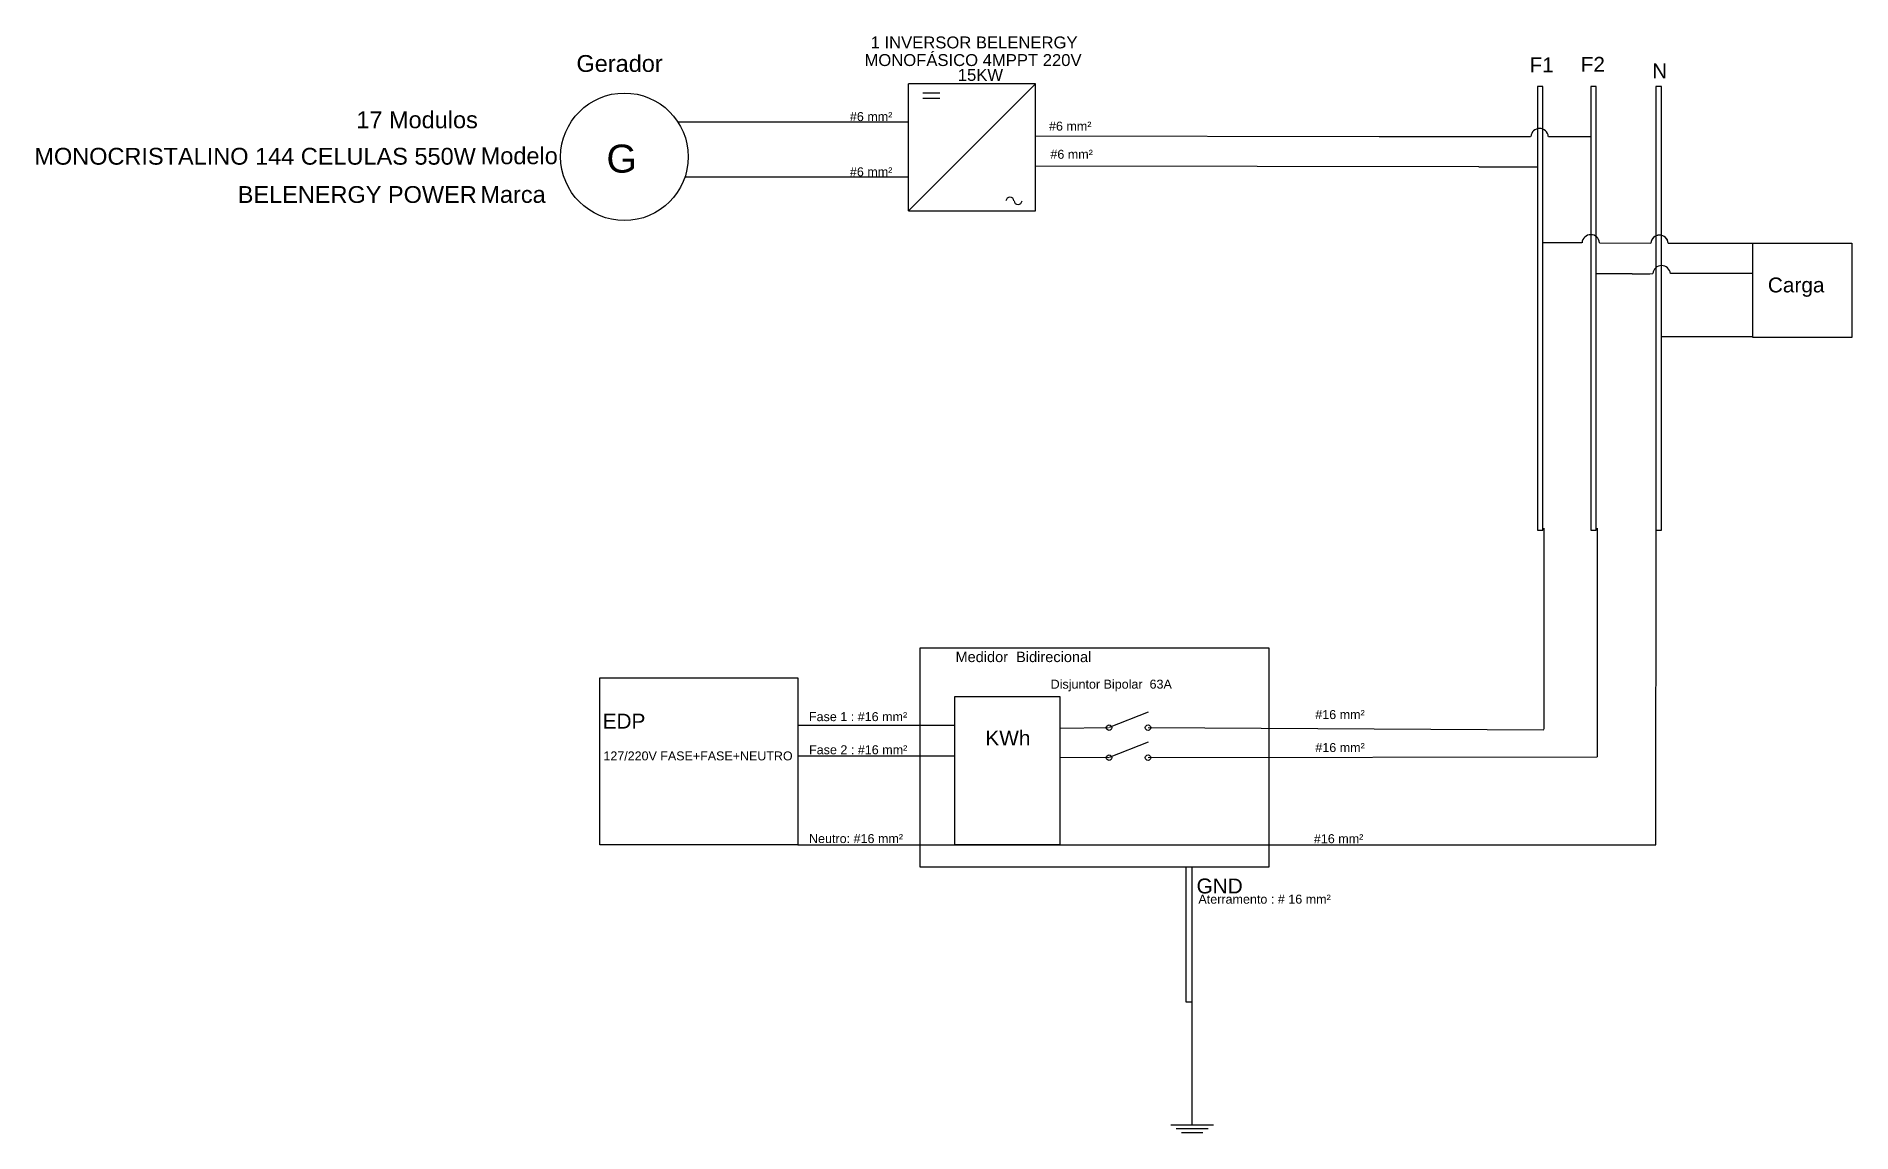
# Model space of a CAD drawing. Header units: millimetres. Extents: x 2307 to 31029, y 992 to 18339.
import ezdxf

# ---------------------------------------------------------------- set-up
doc = ezdxf.new("R2010")
doc.units = ezdxf.units.MM
doc.styles.add('arial', font='arial.ttf')
doc.styles.get("Standard").update_dxf_attribs({"font": 'arial.ttf'})

msp = doc.modelspace()

# ---------------------------------------------------------------- linework, layer by layer
for p, q in [((18117, 17588), (16105, 17588)), ((18117, 17588), (16105, 15580)), ((16105, 15578), (16105, 17588)), ((18117, 15578), (18117, 17588)), ((26060, 17545), (26060, 10525)), ((26144, 17545), (26060, 17545)), ((26144, 10525), (26144, 17545)), ((26903, 17545), (26903, 11644)), ((26987, 17545), (26903, 17545)), ((26903, 17545), (26903, 10525)), ((26987, 17545), (26903, 17545)), ((26987, 11644), (26987, 17545)), ((26987, 10525), (26987, 17545)), ((27933, 17544), (27933, 11643)), ((28018, 17544), (27933, 17544)), ((27933, 17544), (27933, 10524)), ((28018, 17544), (27933, 17544)), ((28018, 11643), (28018, 17544)), ((28018, 10524), (28018, 17544)), ((16333, 17444), (16602, 17444)), ((16333, 17362), (16602, 17362)), ((16105, 16983), (12458, 16983)), ((23552, 16750), (18117, 16760)), ((25947, 16750), (23552, 16750)), ((26230, 16754), (26903, 16754)), ((16105, 16108), (12567, 16108)), ((25131, 16272), (18117, 16283)), ((25131, 16272), (26059, 16272)), ((16105, 15578), (18117, 15578)), ((26760, 15073), (26144, 15073)), ((27040, 15073), (27850, 15064)), ((28127, 15067), (29395, 15067)), ((29395, 15067), (29464, 15067)), ((27555, 14579), (26985, 14582)), ((27555, 14579), (27833, 14583)), ((27833, 14583), (27883, 14585)), ((28160, 14589), (29119, 14589)), ((29119, 14589), (29464, 14589)), ((28018, 13588), (29464, 13588)), ((26060, 10525), (26144, 10525)), ((26158, 10558), (26158, 7377)), ((26903, 10525), (26987, 10525)), ((27001, 10558), (27001, 6940)), ((27931, 5545), (27935, 10557)), ((27933, 10524), (28018, 10524)), ((19896, 7647), (19280, 7401)), ((14358, 7437), (14353, 7437)), ((16839, 7433), (14373, 7437)), ((19272, 7397), (18494, 7387)), ((19896, 7401), (26158, 7364)), ((14358, 6949), (14353, 6949)), ((16839, 6948), (14358, 6949)), ((19274, 6925), (18499, 6927)), ((19896, 7173), (19280, 6926)), ((19896, 6926), (27001, 6940)), ((14353, 5545), (27931, 5545))]:
    msp.add_line(p, q)
at = {"color": 3}
for p, q in [((20492, 5194), (20492, 3062)), ((20593, 3062), (20593, 5194)), ((20492, 3061), (20593, 3061)), ((20593, 1119), (20593, 3062)), ((20930, 1110), (20256, 1110)), ((20846, 1051), (20340, 1051)), ((20762, 992), (20425, 992))]:
    msp.add_line(p, q, dxfattribs=at)
for points in [[(29464, 15067), (31029, 15067), (31029, 13575), (29464, 13575)], [(16291, 8664), (21805, 8664), (21805, 5192), (16291, 5192)], [(11221, 8191), (14353, 8191), (14353, 5545), (11221, 5545)], [(16839, 7894), (18499, 7894), (18499, 5548), (16839, 5548)]]:
    msp.add_lwpolyline(points, close=True)
for centre, radius in [((11612, 16433), 1009), ((19280, 7401), 44), ((19896, 7401), 44), ((19280, 6926), 44), ((19896, 6926), 44)]:
    msp.add_circle(centre, radius)
for centre, radius, start, end in [((26091, 16742), 139, 4.8424, 175.1498), ((17712, 15732), 63.4, 3.9499, 176.0501), ((17839, 15741), 63.4, 183.9499, 356.0501), ((26901, 15061), 139, 4.8257, 175.1743), ((27989, 15055), 139, 4.8263, 175.1497), ((27988, 15052), 139, 4.8263, 175.1497), ((28022, 14573), 139, 4.8263, 175.1497)]:
    msp.add_arc(centre, radius, start, end)

# ---------------------------------------------------------------- texts
for s, height, p in [('MONOFÁSICO 4MPPT 220V', 188.29, (15410, 17869)), ('1 INVERSOR BELENERGY', 188.29, (15507, 18148)), ('15KW', 188.3, (16886, 17634)), ('F1', 235.4, (25932, 17769)), ('F2', 235.4, (26741, 17778)), ('N', 235, (27873, 17674)), ('#6 mm²', 142, (15179, 16998)), ('#6 mm²', 142, (18329, 16847)), ('G', 444, (11327, 16182)), ('#6 mm²', 142, (18351, 16402)), ('#6 mm²', 142, (15179, 16124)), ('Carga', 235.4, (29703, 14287)), ('Medidor  Bidirecional', 164.76, (16850, 8438)), ('Disjuntor Bipolar  63A', 141.98, (18355, 8018)), ('EDP', 235.4, (11267, 7386)), ('Fase 1 : #16 mm²', 141.98, (14531, 7504)), ('#16 mm²', 142, (22542, 7537)), ('KWh', 235.4, (17323, 7119)), ('127/220V FASE+FASE+NEUTRO', 141.22, (11280, 6883)), ('Fase 2 : #16 mm²', 141.98, (14533, 6980)), ('#16 mm²', 142, (22543, 7015)), ('Neutro: #16 mm²', 141.98, (14532, 5575)), ('#16 mm²', 142, (22520, 5573)), ('GND', 235.4, (20664, 4778)), ('Aterramento : # 16 mm²', 141.98, (20693, 4616))]:
    msp.add_text(s, height=height).set_placement(p)
at = {"style": 'arial'}
for s, p in [('Gerador ', (10853, 17776)), ('Modelo', (9338, 16316)), ('Marca', (9333, 15704))]:
    msp.add_text(s, height=266.2, dxfattribs=at).set_placement(p)
at = {"color": 2, "style": 'arial'}
for s, height, p in [('17 Modulos', 266.2, (7370, 16885)), ('MONOCRISTALINO 144 CELULAS 550W', 266.22, (2276, 16308)), ('BELENERGY POWER', 266.22, (5494, 15703))]:
    msp.add_text(s, height=height, dxfattribs=at).set_placement(p)

doc.saveas('drawing.dxf')
